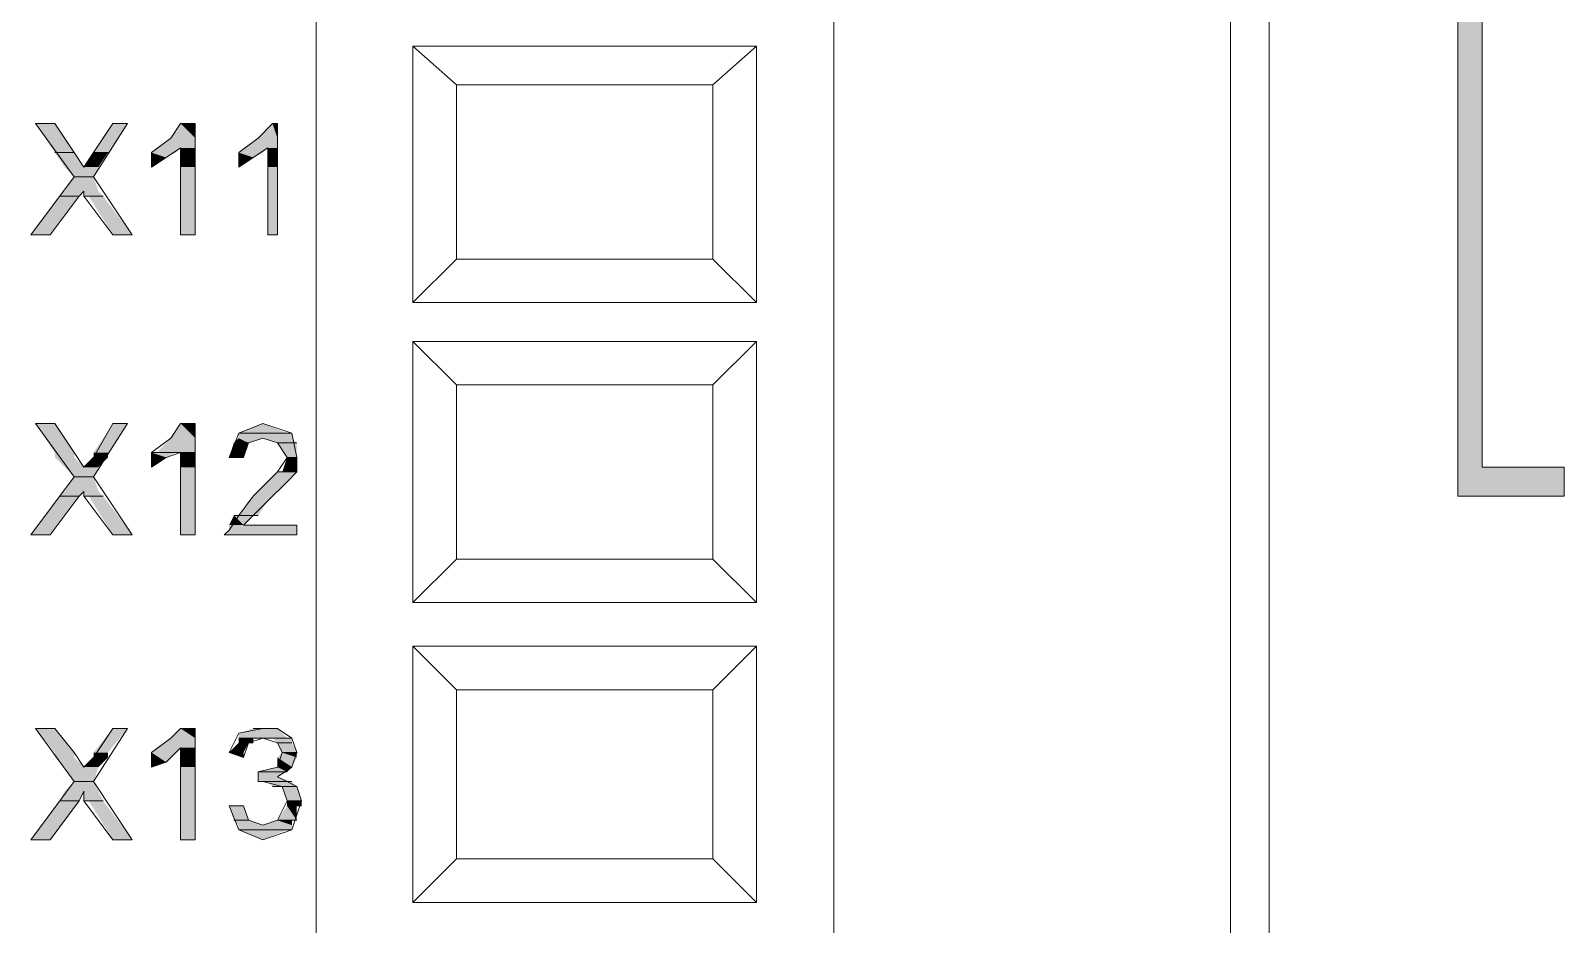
# Model space of a CAD drawing. Header units: millimetres. Extents: x -11 to 1219, y 0 to 1751.
# Drawn here: x 215.06 to 233.02, y 908.53 to 919 of the extents above; entities that cross this region are included whole.
import ezdxf

# ---------------------------------------------------------------- set-up
doc = ezdxf.new("R2010")
doc.units = ezdxf.units.MM
doc.header["$LTSCALE"] = 10
doc.layers.add('_MULTI_WIRE', color=9, linetype='CONTINUOUS')
doc.layers.add('PDF_Geometry', color=7, linetype='CONTINUOUS', true_color=0x151d1f)
doc.layers.add('PDF_Solid Fills', color=7, linetype='CONTINUOUS', true_color=0x070809)
doc.layers.get('_MULTI_WIRE').off()

# ---------------------------------------------------------------- blocks, each defined once
blk = doc.blocks.new('DVP-28SWS211R')
at = {"layer": 'PDF_Geometry', "color": 7, "lineweight": 9, "true_color": 0xffffff}
for p, q in [((11.783, -70.418), (11.783, -37.956)), ((17.845, -70.418), (17.845, -37.956)), ((22.491, -37.956), (22.491, -70.418)), ((22.944, -37.956), (22.944, -70.418)), ((25.153, -40.052), (25.153, -50.929)), ((25.436, -50.59), (25.436, -40.336)), ((12.916, -45.661), (12.916, -48.663)), ((12.916, -45.661), (13.426, -46.114)), ((16.939, -45.661), (12.916, -45.661)), ((16.429, -46.114), (16.939, -45.661)), ((16.939, -48.663), (16.939, -45.661)), ((13.426, -46.114), (13.426, -48.154)), ((13.426, -46.114), (16.429, -46.114)), ((16.429, -48.154), (16.429, -46.114)), ((8.498, -46.567), (8.724, -46.567)), ((8.724, -46.567), (8.498, -46.567)), ((8.724, -46.567), (8.498, -46.567)), ((8.498, -46.567), (8.951, -47.191)), ((8.951, -46.907), (8.724, -46.567)), ((9.177, -47.191), (9.574, -46.567)), ((9.404, -46.567), (9.177, -46.907)), ((9.404, -46.567), (9.574, -46.567)), ((9.574, -46.567), (9.404, -46.567)), ((9.574, -46.567), (9.404, -46.567)), ((10.197, -46.567), (10.084, -46.737)), ((10.197, -46.567), (10.367, -46.567)), ((10.367, -46.567), (10.197, -46.567)), ((10.367, -46.567), (10.197, -46.567)), ((10.367, -47.87), (10.367, -46.567)), ((11.274, -46.567), (11.104, -46.737)), ((11.274, -46.567), (11.33, -46.567)), ((11.33, -46.567), (11.274, -46.567)), ((11.33, -46.567), (11.274, -46.567)), ((11.33, -47.87), (11.33, -46.567)), ((10.084, -46.737), (9.857, -46.907)), ((10.027, -46.964), (10.197, -46.851)), ((10.197, -46.851), (10.197, -47.87)), ((11.104, -46.737), (10.877, -46.907)), ((11.047, -46.964), (11.217, -46.851)), ((11.217, -46.851), (11.217, -47.87)), ((8.724, -46.907), (8.951, -46.907)), ((8.951, -46.907), (8.724, -46.907)), ((8.724, -46.907), (8.951, -46.907)), ((8.951, -46.907), (8.724, -46.907)), ((9.064, -47.077), (8.951, -46.907)), ((9.177, -46.907), (9.064, -47.077)), ((9.177, -46.907), (9.347, -46.907)), ((9.347, -46.907), (9.177, -46.907)), ((9.177, -46.907), (9.347, -46.907)), ((9.347, -46.907), (9.177, -46.907)), ((9.857, -46.907), (9.857, -47.077)), ((9.857, -47.077), (10.027, -46.964)), ((10.877, -46.907), (10.877, -47.077)), ((10.877, -47.077), (11.047, -46.964)), ((8.951, -47.191), (8.441, -47.87)), ((8.951, -47.191), (9.177, -47.191)), ((9.177, -47.191), (8.951, -47.191)), ((8.951, -47.191), (9.177, -47.191)), ((9.177, -47.191), (8.951, -47.191)), ((9.631, -47.87), (9.177, -47.191)), ((9.008, -47.417), (9.064, -47.36)), ((9.064, -47.36), (9.064, -47.417)), ((8.668, -47.87), (9.008, -47.417)), ((8.781, -47.417), (9.008, -47.417)), ((9.008, -47.417), (8.781, -47.417)), ((8.781, -47.417), (9.008, -47.417)), ((9.008, -47.417), (8.781, -47.417)), ((9.064, -47.417), (9.291, -47.417)), ((9.291, -47.417), (9.064, -47.417)), ((9.064, -47.417), (9.291, -47.417)), ((9.291, -47.417), (9.064, -47.417)), ((9.064, -47.417), (9.404, -47.87)), ((8.441, -47.87), (8.668, -47.87)), ((8.668, -47.87), (8.441, -47.87)), ((8.441, -47.87), (8.668, -47.87)), ((9.404, -47.87), (9.631, -47.87)), ((9.631, -47.87), (9.404, -47.87)), ((9.404, -47.87), (9.631, -47.87)), ((10.197, -47.87), (10.367, -47.87)), ((10.367, -47.87), (10.197, -47.87)), ((10.197, -47.87), (10.367, -47.87)), ((11.217, -47.87), (11.33, -47.87)), ((11.33, -47.87), (11.217, -47.87)), ((11.217, -47.87), (11.33, -47.87)), ((13.426, -48.154), (12.916, -48.663)), ((16.429, -48.154), (13.426, -48.154)), ((16.939, -48.663), (16.429, -48.154)), ((12.916, -48.663), (16.939, -48.663)), ((12.916, -49.117), (12.916, -52.176)), ((12.916, -49.117), (13.426, -49.627)), ((16.939, -49.117), (12.916, -49.117)), ((16.939, -49.117), (16.429, -49.627)), ((16.939, -52.176), (16.939, -49.117)), ((13.426, -49.627), (13.426, -51.666)), ((16.429, -49.627), (13.426, -49.627)), ((16.429, -51.666), (16.429, -49.627)), ((8.498, -50.08), (8.724, -50.08)), ((8.724, -50.08), (8.498, -50.08)), ((8.724, -50.08), (8.498, -50.08)), ((8.498, -50.08), (8.951, -50.703)), ((8.951, -50.42), (8.724, -50.08)), ((9.177, -50.703), (9.574, -50.08)), ((9.404, -50.08), (9.177, -50.476)), ((9.404, -50.08), (9.574, -50.08)), ((9.574, -50.08), (9.404, -50.08)), ((9.574, -50.08), (9.404, -50.08)), ((10.197, -50.08), (10.084, -50.25)), ((10.197, -50.08), (10.367, -50.08)), ((10.367, -50.08), (10.197, -50.08)), ((10.367, -50.08), (10.197, -50.08)), ((10.367, -51.383), (10.367, -50.08)), ((11.16, -50.08), (10.877, -50.193)), ((11.5, -50.193), (11.16, -50.08)), ((10.084, -50.25), (9.857, -50.42)), ((10.877, -50.193), (10.764, -50.476)), ((10.877, -50.193), (11.5, -50.193)), ((11.5, -50.193), (10.877, -50.193)), ((10.877, -50.193), (11.5, -50.193)), ((11.5, -50.193), (10.877, -50.193)), ((10.99, -50.306), (11.16, -50.25)), ((11.16, -50.25), (11.33, -50.306)), ((11.557, -50.476), (11.5, -50.193)), ((9.064, -50.59), (8.951, -50.42)), ((9.914, -50.42), (9.857, -50.42)), ((9.857, -50.42), (10.141, -50.42)), ((9.857, -50.42), (9.857, -50.59)), ((10.141, -50.42), (9.914, -50.42)), ((9.914, -50.42), (10.197, -50.42)), ((10.141, -50.42), (9.914, -50.42)), ((10.027, -50.476), (10.197, -50.42)), ((10.197, -50.42), (10.141, -50.42)), ((10.197, -50.42), (10.367, -50.42)), ((10.367, -50.42), (10.197, -50.42)), ((10.197, -50.42), (10.367, -50.42)), ((10.367, -50.42), (10.197, -50.42)), ((10.197, -50.42), (10.197, -51.383)), ((10.82, -50.306), (10.99, -50.306)), ((10.99, -50.306), (10.82, -50.306)), ((10.82, -50.306), (10.99, -50.306)), ((10.99, -50.306), (10.82, -50.306)), ((10.934, -50.476), (10.99, -50.306)), ((11.33, -50.306), (11.557, -50.306)), ((11.557, -50.306), (11.33, -50.306)), ((11.33, -50.306), (11.557, -50.306)), ((11.557, -50.306), (11.33, -50.306)), ((11.33, -50.306), (11.444, -50.476)), ((9.177, -50.476), (9.064, -50.59)), ((9.857, -50.59), (10.027, -50.476)), ((10.764, -50.476), (10.934, -50.476)), ((10.934, -50.476), (10.764, -50.476)), ((10.764, -50.476), (10.934, -50.476)), ((10.934, -50.476), (10.764, -50.476)), ((10.764, -50.476), (10.934, -50.476)), ((10.934, -50.476), (10.764, -50.476)), ((10.764, -50.476), (10.934, -50.476)), ((10.934, -50.476), (10.764, -50.476)), ((10.764, -50.476), (10.934, -50.476)), ((10.934, -50.476), (10.764, -50.476)), ((10.764, -50.476), (10.934, -50.476)), ((11.444, -50.476), (11.33, -50.646)), ((11.444, -50.476), (11.557, -50.476)), ((11.557, -50.476), (11.444, -50.476)), ((11.444, -50.476), (11.557, -50.476)), ((11.557, -50.476), (11.444, -50.476)), ((11.444, -50.476), (11.557, -50.476)), ((11.557, -50.476), (11.444, -50.476)), ((11.444, -50.476), (11.557, -50.476)), ((11.557, -50.476), (11.444, -50.476)), ((11.444, -50.476), (11.557, -50.476)), ((11.557, -50.476), (11.444, -50.476)), ((11.444, -50.476), (11.557, -50.476)), ((11.557, -50.476), (11.444, -50.476)), ((11.557, -50.646), (11.557, -50.476)), ((25.436, -50.59), (26.399, -50.59)), ((26.399, -50.59), (25.436, -50.59)), ((26.399, -50.59), (25.436, -50.59)), ((26.399, -50.929), (26.399, -50.59)), ((8.951, -50.703), (8.441, -51.383)), ((8.951, -50.703), (9.177, -50.703)), ((9.177, -50.703), (8.951, -50.703)), ((8.951, -50.703), (9.177, -50.703)), ((9.177, -50.703), (8.951, -50.703)), ((9.631, -51.383), (9.177, -50.703)), ((11.33, -50.646), (11.047, -50.93)), ((11.217, -50.986), (11.444, -50.76)), ((11.387, -50.646), (11.33, -50.646)), ((11.33, -50.646), (11.557, -50.646)), ((11.557, -50.646), (11.387, -50.646)), ((11.387, -50.646), (11.557, -50.646)), ((11.557, -50.646), (11.387, -50.646)), ((11.444, -50.76), (11.557, -50.646)), ((8.668, -51.383), (9.008, -50.93)), ((8.781, -50.929), (9.008, -50.929)), ((9.008, -50.929), (8.781, -50.929)), ((8.781, -50.929), (9.008, -50.929)), ((9.008, -50.929), (8.781, -50.929)), ((9.008, -50.93), (9.064, -50.873)), ((9.064, -50.873), (9.064, -50.93)), ((9.064, -50.929), (9.291, -50.929)), ((9.291, -50.929), (9.064, -50.929)), ((9.064, -50.929), (9.291, -50.929)), ((9.291, -50.929), (9.064, -50.929)), ((9.064, -50.93), (9.404, -51.383)), ((11.047, -50.93), (10.877, -51.156)), ((11.047, -51.156), (11.217, -50.986)), ((25.153, -50.929), (26.399, -50.929)), ((26.399, -50.929), (25.153, -50.929)), ((25.153, -50.929), (26.399, -50.929)), ((10.877, -51.156), (10.764, -51.326)), ((10.877, -51.156), (10.82, -51.156)), ((10.82, -51.156), (11.047, -51.156)), ((11.047, -51.156), (10.877, -51.156)), ((10.877, -51.156), (11.104, -51.156)), ((11.047, -51.156), (10.877, -51.156)), ((10.934, -51.269), (11.047, -51.156)), ((11.104, -51.156), (11.047, -51.156)), ((10.764, -51.326), (10.707, -51.383)), ((10.934, -51.269), (11.557, -51.269)), ((11.557, -51.269), (10.934, -51.269)), ((11.557, -51.269), (10.934, -51.269)), ((11.557, -51.383), (11.557, -51.269)), ((8.441, -51.383), (8.668, -51.383)), ((8.668, -51.383), (8.441, -51.383)), ((8.441, -51.383), (8.668, -51.383)), ((9.404, -51.383), (9.631, -51.383)), ((9.631, -51.383), (9.404, -51.383)), ((9.404, -51.383), (9.631, -51.383)), ((10.197, -51.383), (10.367, -51.383)), ((10.367, -51.383), (10.197, -51.383)), ((10.197, -51.383), (10.367, -51.383)), ((10.707, -51.383), (11.557, -51.383)), ((11.557, -51.383), (10.707, -51.383)), ((10.707, -51.383), (11.557, -51.383)), ((12.916, -52.176), (13.426, -51.666)), ((13.426, -51.666), (16.429, -51.666)), ((16.939, -52.176), (16.429, -51.666)), ((12.916, -52.176), (16.939, -52.176)), ((12.916, -52.686), (12.916, -55.688)), ((13.426, -53.196), (12.916, -52.686)), ((16.939, -52.686), (12.916, -52.686)), ((16.939, -52.686), (16.429, -53.196)), ((16.939, -55.688), (16.939, -52.686)), ((13.426, -55.178), (13.426, -53.196)), ((16.429, -53.196), (13.426, -53.196)), ((16.429, -53.196), (16.429, -55.178)), ((8.498, -53.649), (8.724, -53.649)), ((8.724, -53.649), (8.498, -53.649)), ((8.724, -53.649), (8.498, -53.649)), ((8.498, -53.649), (8.951, -54.272)), ((8.951, -53.932), (8.724, -53.649)), ((9.177, -54.272), (9.574, -53.649)), ((9.404, -53.649), (9.177, -53.989)), ((9.404, -53.649), (9.574, -53.649)), ((9.574, -53.649), (9.404, -53.649)), ((9.574, -53.649), (9.404, -53.649)), ((10.197, -53.649), (10.084, -53.762)), ((10.197, -53.649), (10.367, -53.649)), ((10.367, -53.649), (10.197, -53.649)), ((10.367, -53.649), (10.197, -53.649)), ((10.367, -54.952), (10.367, -53.649)), ((11.16, -53.649), (10.877, -53.705)), ((11.16, -53.649), (11.047, -53.649)), ((11.047, -53.649), (11.33, -53.649)), ((11.33, -53.649), (11.16, -53.649)), ((11.33, -53.649), (11.16, -53.649)), ((11.5, -53.762), (11.33, -53.649)), ((10.084, -53.762), (9.857, -53.932)), ((10.027, -54.045), (10.197, -53.875)), ((10.197, -53.875), (10.197, -54.952)), ((10.877, -53.705), (10.764, -53.932)), ((10.877, -53.762), (11.047, -53.762)), ((11.047, -53.762), (10.877, -53.762)), ((10.877, -53.762), (11.16, -53.762)), ((11.047, -53.762), (10.877, -53.762)), ((10.877, -53.819), (10.99, -53.819)), ((10.99, -53.819), (10.877, -53.819)), ((10.877, -53.819), (11.047, -53.819)), ((10.99, -53.819), (10.877, -53.819)), ((10.934, -53.989), (10.99, -53.819)), ((10.99, -53.819), (11.16, -53.762)), ((11.047, -53.819), (10.99, -53.819)), ((11.16, -53.762), (11.047, -53.762)), ((11.16, -53.762), (11.5, -53.762)), ((11.5, -53.762), (11.16, -53.762)), ((11.16, -53.762), (11.5, -53.762)), ((11.5, -53.762), (11.16, -53.762)), ((11.16, -53.762), (11.33, -53.819)), ((11.33, -53.819), (11.5, -53.819)), ((11.5, -53.819), (11.33, -53.819)), ((11.33, -53.819), (11.5, -53.819)), ((11.5, -53.819), (11.33, -53.819)), ((11.33, -53.819), (11.387, -53.932)), ((11.557, -53.932), (11.5, -53.762)), ((9.064, -54.102), (8.951, -53.932)), ((9.177, -53.989), (9.064, -54.102)), ((9.857, -53.932), (9.857, -54.102)), ((9.857, -54.102), (10.027, -54.045)), ((10.764, -53.932), (10.934, -53.932)), ((10.934, -53.932), (10.764, -53.932)), ((10.764, -53.932), (10.934, -53.932)), ((10.934, -53.932), (10.764, -53.932)), ((10.764, -53.932), (10.934, -53.989)), ((11.387, -53.932), (11.33, -54.102)), ((11.387, -53.932), (11.557, -53.932)), ((11.557, -53.932), (11.387, -53.932)), ((11.387, -53.932), (11.557, -53.932)), ((11.557, -53.932), (11.387, -53.932)), ((11.5, -54.102), (11.557, -53.932)), ((11.33, -54.102), (11.104, -54.159)), ((11.104, -54.159), (11.104, -54.159)), ((11.104, -54.159), (11.104, -54.159)), ((11.104, -54.159), (11.444, -54.159)), ((11.444, -54.159), (11.104, -54.159)), ((11.104, -54.159), (11.444, -54.159)), ((11.444, -54.159), (11.104, -54.159)), ((11.104, -54.159), (11.104, -54.272)), ((11.33, -54.102), (11.5, -54.102)), ((11.5, -54.102), (11.33, -54.102)), ((11.33, -54.102), (11.5, -54.102)), ((11.5, -54.102), (11.33, -54.102)), ((11.33, -54.215), (11.5, -54.102)), ((11.557, -54.329), (11.33, -54.215)), ((8.951, -54.272), (8.441, -54.952)), ((8.951, -54.272), (9.177, -54.272)), ((9.177, -54.272), (8.951, -54.272)), ((8.951, -54.272), (9.177, -54.272)), ((9.177, -54.272), (8.951, -54.272)), ((9.008, -54.499), (9.064, -54.385)), ((9.064, -54.385), (9.064, -54.499)), ((9.631, -54.952), (9.177, -54.272)), ((11.104, -54.272), (11.16, -54.272)), ((11.16, -54.272), (11.104, -54.272)), ((11.104, -54.272), (11.104, -54.272)), ((11.104, -54.272), (11.16, -54.272)), ((11.16, -54.272), (11.5, -54.272)), ((11.5, -54.272), (11.16, -54.272)), ((11.16, -54.272), (11.5, -54.272)), ((11.5, -54.272), (11.16, -54.272)), ((11.16, -54.272), (11.387, -54.329)), ((11.274, -54.329), (11.557, -54.329)), ((11.557, -54.329), (11.274, -54.329)), ((11.274, -54.329), (11.557, -54.329)), ((11.557, -54.329), (11.274, -54.329)), ((11.387, -54.329), (11.444, -54.499)), ((11.613, -54.499), (11.557, -54.329)), ((8.668, -54.952), (9.008, -54.499)), ((8.781, -54.499), (9.008, -54.499)), ((9.008, -54.499), (8.781, -54.499)), ((8.781, -54.499), (9.008, -54.499)), ((9.008, -54.499), (8.781, -54.499)), ((9.064, -54.499), (9.291, -54.499)), ((9.291, -54.499), (9.064, -54.499)), ((9.064, -54.499), (9.291, -54.499)), ((9.291, -54.499), (9.064, -54.499)), ((9.064, -54.499), (9.404, -54.952)), ((10.934, -54.555), (10.764, -54.555)), ((10.764, -54.555), (10.934, -54.555)), ((10.934, -54.555), (10.764, -54.555)), ((10.764, -54.555), (10.877, -54.838)), ((10.934, -54.555), (10.934, -54.555)), ((10.99, -54.725), (10.934, -54.555)), ((11.444, -54.499), (11.33, -54.725)), ((11.444, -54.499), (11.614, -54.499)), ((11.614, -54.499), (11.444, -54.499)), ((11.444, -54.499), (11.614, -54.499)), ((11.614, -54.499), (11.444, -54.499)), ((11.444, -54.555), (11.557, -54.555)), ((11.557, -54.555), (11.444, -54.555)), ((11.444, -54.555), (11.614, -54.555)), ((11.557, -54.555), (11.444, -54.555)), ((11.5, -54.838), (11.613, -54.499)), ((11.614, -54.555), (11.557, -54.555)), ((10.82, -54.725), (10.99, -54.725)), ((10.99, -54.725), (10.82, -54.725)), ((10.82, -54.725), (10.99, -54.725)), ((10.99, -54.725), (10.82, -54.725)), ((11.16, -54.782), (10.99, -54.725)), ((11.33, -54.725), (11.16, -54.782)), ((11.33, -54.725), (11.5, -54.725)), ((11.5, -54.725), (11.33, -54.725)), ((11.33, -54.725), (11.557, -54.725)), ((11.5, -54.725), (11.33, -54.725)), ((11.557, -54.725), (11.5, -54.725)), ((8.441, -54.952), (8.668, -54.952)), ((8.668, -54.952), (8.441, -54.952)), ((8.441, -54.952), (8.668, -54.952)), ((9.404, -54.952), (9.631, -54.952)), ((9.631, -54.952), (9.404, -54.952)), ((9.404, -54.952), (9.631, -54.952)), ((10.197, -54.952), (10.367, -54.952)), ((10.367, -54.952), (10.197, -54.952)), ((10.197, -54.952), (10.367, -54.952)), ((10.877, -54.838), (11.444, -54.838)), ((11.444, -54.838), (10.877, -54.838)), ((10.877, -54.838), (11.5, -54.838)), ((11.444, -54.838), (10.877, -54.838)), ((10.877, -54.838), (11.16, -54.952)), ((11.16, -54.952), (11.5, -54.838)), ((11.5, -54.838), (11.444, -54.838)), ((12.916, -55.688), (13.426, -55.178)), ((13.426, -55.178), (16.429, -55.178)), ((16.429, -55.178), (16.939, -55.688)), ((12.916, -55.688), (16.939, -55.688))]:
    blk.add_line(p, q, dxfattribs=at)
at = {"layer": 'PDF_Solid Fills', "color": 7, "lineweight": 9, "true_color": 0xffffff, "transparency": 33554559}
for points in [[(25.153, -40.336), (25.153, -50.59), (25.436, -50.59)], [(25.153, -40.336), (25.436, -40.336), (25.436, -50.59)], [(8.498, -46.567), (8.724, -46.907), (8.951, -46.907)], [(8.498, -46.567), (8.724, -46.567), (8.951, -46.907)], [(9.404, -46.567), (9.177, -46.907), (9.347, -46.907)], [(9.404, -46.567), (9.574, -46.567), (9.347, -46.907)], [(10.197, -46.567), (10.084, -46.737), (10.367, -46.737)], [(10.197, -46.567), (10.367, -46.567), (10.367, -46.737)], [(11.274, -46.567), (11.104, -46.737), (11.33, -46.737)], [(11.274, -46.567), (11.33, -46.567), (11.33, -46.737)], [(9.914, -46.851), (9.857, -46.907), (10.141, -46.907)], [(10.084, -46.737), (9.914, -46.851), (10.367, -46.851)], [(9.914, -46.851), (10.197, -46.851), (10.141, -46.907)], [(10.084, -46.737), (10.367, -46.737), (10.367, -46.851)], [(10.197, -46.851), (10.197, -46.907), (10.367, -46.907)], [(10.197, -46.851), (10.367, -46.851), (10.367, -46.907)], [(10.934, -46.851), (10.877, -46.907), (11.16, -46.907)], [(11.104, -46.737), (10.934, -46.851), (11.33, -46.851)], [(10.934, -46.851), (11.217, -46.851), (11.16, -46.907)], [(11.104, -46.737), (11.33, -46.737), (11.33, -46.851)], [(11.217, -46.851), (11.217, -46.907), (11.33, -46.907)], [(11.217, -46.851), (11.33, -46.851), (11.33, -46.907)], [(8.724, -46.907), (8.838, -47.077), (9.064, -47.077)], [(8.724, -46.907), (8.951, -46.907), (9.064, -47.077)], [(9.177, -46.907), (9.064, -47.077), (9.234, -47.077)], [(9.177, -46.907), (9.347, -46.907), (9.234, -47.077)], [(9.857, -46.907), (9.857, -46.964), (10.027, -46.964)], [(9.857, -46.907), (10.141, -46.907), (10.027, -46.964)], [(9.857, -46.964), (10.027, -46.964), (9.857, -47.077)], [(10.197, -46.907), (10.197, -46.964), (10.367, -46.964)], [(10.197, -46.907), (10.367, -46.907), (10.367, -46.964)], [(10.197, -46.964), (10.197, -47.077), (10.367, -47.077)], [(10.197, -46.964), (10.367, -46.964), (10.367, -47.077)], [(10.877, -46.907), (10.877, -46.964), (11.047, -46.964)], [(10.877, -46.907), (11.16, -46.907), (11.047, -46.964)], [(10.877, -46.964), (11.047, -46.964), (10.877, -47.077)], [(11.217, -46.907), (11.217, -46.964), (11.33, -46.964)], [(11.217, -46.907), (11.33, -46.907), (11.33, -46.964)], [(11.217, -46.964), (11.217, -47.077), (11.33, -47.077)], [(11.217, -46.964), (11.33, -46.964), (11.33, -47.077)], [(8.838, -47.077), (8.951, -47.191), (9.177, -47.191)], [(8.838, -47.077), (9.234, -47.077), (9.177, -47.191)], [(8.951, -47.191), (8.838, -47.36), (9.234, -47.36)], [(8.951, -47.191), (9.177, -47.191), (9.234, -47.36)], [(10.197, -47.077), (10.197, -47.87), (10.367, -47.87)], [(10.197, -47.077), (10.367, -47.077), (10.367, -47.87)], [(11.217, -47.077), (11.217, -47.87), (11.33, -47.87)], [(11.217, -47.077), (11.33, -47.077), (11.33, -47.87)], [(8.838, -47.36), (8.781, -47.417), (9.008, -47.417)], [(8.838, -47.36), (9.064, -47.36), (9.008, -47.417)], [(9.064, -47.36), (9.064, -47.417), (9.291, -47.417)], [(9.064, -47.36), (9.234, -47.36), (9.291, -47.417)], [(8.781, -47.417), (8.441, -47.87), (8.668, -47.87)], [(8.781, -47.417), (9.008, -47.417), (8.668, -47.87)], [(9.121, -47.417), (9.404, -47.87), (9.631, -47.87)], [(9.121, -47.417), (9.291, -47.417), (9.631, -47.87)], [(8.498, -50.08), (8.724, -50.42), (8.951, -50.42)], [(8.498, -50.08), (8.724, -50.08), (8.951, -50.42)], [(9.404, -50.08), (9.177, -50.42), (9.347, -50.42)], [(9.404, -50.08), (9.574, -50.08), (9.347, -50.42)], [(10.197, -50.08), (10.084, -50.25), (10.367, -50.25)], [(10.197, -50.08), (10.367, -50.08), (10.367, -50.25)], [(11.16, -50.08), (10.877, -50.193), (11.444, -50.193)], [(10.084, -50.25), (9.914, -50.42), (10.367, -50.42)], [(10.084, -50.25), (10.367, -50.25), (10.367, -50.42)], [(10.877, -50.25), (10.82, -50.306), (10.99, -50.306)], [(10.877, -50.193), (10.877, -50.25), (11.5, -50.25)], [(10.877, -50.193), (11.5, -50.193), (11.5, -50.25)], [(10.877, -50.25), (11.16, -50.25), (10.99, -50.306)], [(11.16, -50.25), (11.33, -50.306), (11.557, -50.306)], [(11.16, -50.25), (11.5, -50.25), (11.557, -50.306)], [(8.724, -50.42), (8.724, -50.476), (8.951, -50.476)], [(8.724, -50.42), (8.951, -50.42), (8.951, -50.476)], [(9.177, -50.42), (9.177, -50.476), (9.347, -50.476)], [(9.177, -50.42), (9.347, -50.42), (9.347, -50.476)], [(9.857, -50.42), (9.857, -50.476), (10.027, -50.476)], [(9.857, -50.42), (10.141, -50.42), (10.027, -50.476)], [(10.197, -50.42), (10.197, -50.476), (10.367, -50.476)], [(10.197, -50.42), (10.367, -50.42), (10.367, -50.476)], [(10.82, -50.306), (10.764, -50.476), (10.934, -50.476)], [(10.82, -50.306), (10.99, -50.306), (10.934, -50.476)], [(11.33, -50.306), (11.444, -50.476), (11.557, -50.476)], [(11.33, -50.306), (11.557, -50.306), (11.557, -50.476)], [(8.724, -50.476), (8.838, -50.59), (9.064, -50.59)], [(8.724, -50.476), (8.951, -50.476), (9.064, -50.59)], [(8.838, -50.59), (8.951, -50.703), (9.177, -50.703)], [(8.838, -50.59), (9.234, -50.59), (9.177, -50.703)], [(9.177, -50.476), (9.064, -50.59), (9.234, -50.59)], [(9.177, -50.476), (9.347, -50.476), (9.234, -50.59)], [(9.857, -50.476), (10.027, -50.476), (9.857, -50.59)], [(10.197, -50.476), (10.197, -50.59), (10.367, -50.59)], [(10.197, -50.476), (10.367, -50.476), (10.367, -50.59)], [(10.197, -50.59), (10.197, -51.383), (10.367, -51.383)], [(10.197, -50.59), (10.367, -50.59), (10.367, -51.383)], [(11.444, -50.476), (11.387, -50.646), (11.557, -50.646)], [(11.444, -50.476), (11.557, -50.476), (11.557, -50.646)], [(25.153, -50.59), (25.153, -50.929), (26.399, -50.929)], [(25.153, -50.59), (26.399, -50.59), (26.399, -50.929)], [(8.951, -50.703), (8.838, -50.873), (9.234, -50.873)], [(8.951, -50.703), (9.177, -50.703), (9.234, -50.873)], [(11.217, -50.76), (11.047, -50.929), (11.274, -50.929)], [(11.33, -50.646), (11.217, -50.76), (11.444, -50.76)], [(11.217, -50.76), (11.444, -50.76), (11.274, -50.929)], [(11.33, -50.646), (11.557, -50.646), (11.444, -50.76)], [(8.781, -50.929), (8.441, -51.383), (8.668, -51.383)], [(8.781, -50.929), (9.008, -50.929), (8.668, -51.383)], [(8.838, -50.873), (8.781, -50.929), (9.008, -50.929)], [(8.838, -50.873), (9.064, -50.873), (9.008, -50.929)], [(9.064, -50.873), (9.064, -50.929), (9.291, -50.929)], [(9.064, -50.873), (9.234, -50.873), (9.291, -50.929)], [(9.121, -50.929), (9.404, -51.383), (9.631, -51.383)], [(9.121, -50.929), (9.291, -50.929), (9.631, -51.383)], [(10.99, -50.986), (10.877, -51.156), (11.104, -51.156)], [(11.047, -50.929), (10.99, -50.986), (11.217, -50.986)], [(10.99, -50.986), (11.217, -50.986), (11.104, -51.156)], [(11.047, -50.929), (11.274, -50.929), (11.217, -50.986)], [(10.82, -51.156), (10.764, -51.269), (10.934, -51.269)], [(10.82, -51.156), (11.047, -51.156), (10.934, -51.269)], [(10.764, -51.326), (10.707, -51.383), (11.557, -51.383)], [(10.764, -51.269), (10.764, -51.326), (11.557, -51.326)], [(10.764, -51.269), (11.557, -51.269), (11.557, -51.326)], [(10.764, -51.326), (11.557, -51.326), (11.557, -51.383)], [(8.498, -53.649), (8.724, -53.932), (8.951, -53.932)], [(8.498, -53.649), (8.724, -53.649), (8.951, -53.932)], [(9.404, -53.649), (9.177, -53.932), (9.347, -53.932)], [(9.404, -53.649), (9.574, -53.649), (9.347, -53.932)], [(10.197, -53.649), (10.084, -53.762), (10.367, -53.762)], [(10.197, -53.649), (10.367, -53.649), (10.367, -53.762)], [(11.047, -53.649), (10.877, -53.705), (11.387, -53.705)], [(11.047, -53.649), (11.33, -53.649), (11.387, -53.705)], [(9.914, -53.875), (9.857, -53.932), (10.141, -53.932)], [(10.084, -53.762), (9.914, -53.875), (10.367, -53.875)], [(9.914, -53.875), (10.197, -53.875), (10.141, -53.932)], [(10.084, -53.762), (10.367, -53.762), (10.367, -53.875)], [(10.197, -53.875), (10.197, -53.932), (10.367, -53.932)], [(10.197, -53.875), (10.367, -53.875), (10.367, -53.932)], [(10.877, -53.819), (10.764, -53.932), (10.934, -53.932)], [(10.877, -53.705), (10.877, -53.762), (11.444, -53.762)], [(10.877, -53.705), (11.387, -53.705), (11.444, -53.762)], [(10.877, -53.762), (10.877, -53.819), (11.047, -53.819)], [(10.877, -53.762), (11.047, -53.762), (11.047, -53.819)], [(10.877, -53.819), (10.99, -53.819), (10.934, -53.932)], [(11.274, -53.762), (11.33, -53.819), (11.5, -53.819)], [(11.274, -53.762), (11.5, -53.762), (11.5, -53.819)], [(11.33, -53.819), (11.387, -53.932), (11.557, -53.932)], [(11.33, -53.819), (11.5, -53.819), (11.557, -53.932)], [(8.724, -53.932), (8.724, -53.989), (8.951, -53.989)], [(8.724, -53.932), (8.951, -53.932), (8.951, -53.989)], [(8.724, -53.989), (8.838, -54.102), (9.064, -54.102)], [(8.724, -53.989), (8.951, -53.989), (9.064, -54.102)], [(9.177, -53.989), (9.064, -54.102), (9.234, -54.102)], [(9.177, -53.932), (9.177, -53.989), (9.347, -53.989)], [(9.177, -53.932), (9.347, -53.932), (9.347, -53.989)], [(9.177, -53.989), (9.347, -53.989), (9.234, -54.102)], [(9.857, -53.932), (9.857, -54.045), (10.027, -54.045)], [(9.857, -53.932), (10.141, -53.932), (10.027, -54.045)], [(9.857, -54.045), (10.027, -54.045), (9.857, -54.102)], [(10.197, -53.932), (10.197, -54.045), (10.367, -54.045)], [(10.197, -53.932), (10.367, -53.932), (10.367, -54.045)], [(10.197, -54.045), (10.197, -54.102), (10.367, -54.102)], [(10.197, -54.045), (10.367, -54.045), (10.367, -54.102)], [(10.764, -53.932), (10.934, -53.932), (10.934, -53.989)], [(11.387, -53.932), (11.33, -53.989), (11.557, -53.989)], [(11.33, -53.989), (11.33, -54.102), (11.5, -54.102)], [(11.33, -53.989), (11.557, -53.989), (11.5, -54.102)], [(11.387, -53.932), (11.557, -53.932), (11.557, -53.989)], [(8.838, -54.102), (8.951, -54.272), (9.177, -54.272)], [(8.838, -54.102), (9.234, -54.102), (9.177, -54.272)], [(10.197, -54.102), (10.197, -54.952), (10.367, -54.952)], [(10.197, -54.102), (10.367, -54.102), (10.367, -54.952)], [(11.33, -54.102), (11.104, -54.159), (11.444, -54.159)], [(11.104, -54.159), (11.104, -54.215), (11.33, -54.215)], [(11.104, -54.159), (11.444, -54.159), (11.33, -54.215)], [(11.104, -54.215), (11.104, -54.272), (11.5, -54.272)], [(11.104, -54.215), (11.33, -54.215), (11.5, -54.272)], [(11.33, -54.102), (11.5, -54.102), (11.444, -54.159)], [(8.838, -54.385), (8.781, -54.499), (9.008, -54.499)], [(8.951, -54.272), (8.838, -54.385), (9.234, -54.385)], [(8.838, -54.385), (9.064, -54.385), (9.008, -54.499)], [(8.951, -54.272), (9.177, -54.272), (9.234, -54.385)], [(9.064, -54.385), (9.064, -54.499), (9.291, -54.499)], [(9.064, -54.385), (9.234, -54.385), (9.291, -54.499)], [(11.217, -54.272), (11.274, -54.329), (11.557, -54.329)], [(11.217, -54.272), (11.5, -54.272), (11.557, -54.329)], [(11.387, -54.329), (11.444, -54.499), (11.614, -54.499)], [(11.387, -54.329), (11.557, -54.329), (11.614, -54.499)], [(8.781, -54.499), (8.441, -54.952), (8.668, -54.952)], [(8.781, -54.499), (9.008, -54.499), (8.668, -54.952)], [(9.121, -54.499), (9.404, -54.952), (9.631, -54.952)], [(9.121, -54.499), (9.291, -54.499), (9.631, -54.952)], [(10.764, -54.555), (10.82, -54.725), (10.99, -54.725)], [(10.764, -54.555), (10.934, -54.555), (10.99, -54.725)], [(11.444, -54.555), (11.33, -54.725), (11.557, -54.725)], [(11.444, -54.499), (11.444, -54.555), (11.614, -54.555)], [(11.444, -54.499), (11.614, -54.499), (11.614, -54.555)], [(11.444, -54.555), (11.557, -54.555), (11.557, -54.725)], [(10.82, -54.725), (10.877, -54.782), (11.16, -54.782)], [(10.82, -54.725), (10.99, -54.725), (11.16, -54.782)], [(11.33, -54.725), (11.16, -54.782), (11.5, -54.782)], [(11.33, -54.725), (11.5, -54.725), (11.5, -54.782)], [(10.877, -54.782), (10.877, -54.838), (11.5, -54.838)], [(10.877, -54.782), (11.5, -54.782), (11.5, -54.838)], [(10.877, -54.838), (11.444, -54.838), (11.16, -54.952)]]:
    blk.add_solid(points, dxfattribs=at)

msp = doc.modelspace()

# ---------------------------------------------------------------- block references
at = {"layer": '_MULTI_WIRE'}
msp.add_blockref('DVP-28SWS211R', (206.6221, 964.4776), dxfattribs=at)
msp.add_blockref('DVP-28SWS211R', (206.6221, 964.4776), dxfattribs=at)
msp.add_blockref('DVP-28SWS211R', (206.6221, 964.4776), dxfattribs=at)
msp.add_blockref('DVP-28SWS211R', (206.6221, 964.4776), dxfattribs=at)

doc.saveas('drawing.dxf')
